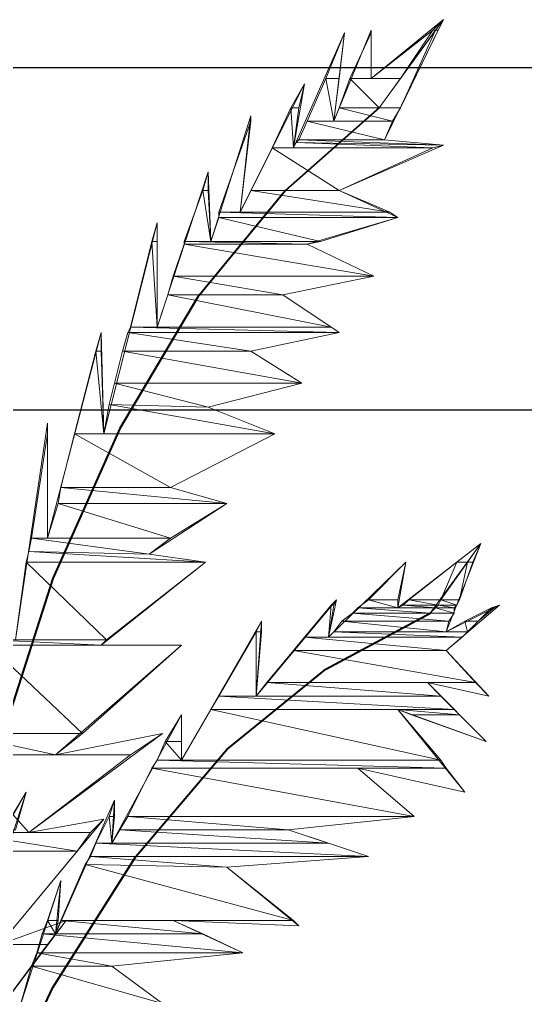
# Model space of a CAD drawing. Header units: inches. Extents: x 2 to 859, y 1 to 607.
# Drawn here: x 154.63 to 166.93, y 511.84 to 535.58 of the extents above; entities that cross this region are included whole.
import ezdxf

# ---------------------------------------------------------------- set-up
doc = ezdxf.new("R2010")
doc.units = ezdxf.units.IN
doc.header["$MEASUREMENT"] = 0
doc.layers.add('PDF_Geometry', color=7, linetype='Continuous', true_color=0x00b8b8)

msp = doc.modelspace()

# ---------------------------------------------------------------- linework, layer by layer
at = {"layer": 'PDF_Geometry', "color": 52, "lineweight": 20, "true_color": 0xdddd00}
for points in [[(154.532, 520.489), (155.313, 525.757), (155.313, 522.96), (156.613, 527.968), (156.678, 525.497), (157.979, 530.634), (157.979, 528.098), (159.215, 531.87), (159.28, 530.179), (160.255, 533.236), (159.995, 530.895), (161.556, 534.016), (161.296, 532.455), (162.532, 535.252), (162.272, 533.106), (163.182, 535.317), (163.182, 534.146), (164.938, 535.577), (163.377, 533.431), (164.938, 535.577), (163.507, 532.65), (164.938, 532.52), (162.402, 531.415), (163.832, 530.764), (161.621, 530.114), (163.247, 529.334), (161.036, 528.878), (162.402, 527.968), (160.255, 527.513), (161.491, 526.732), (159.215, 526.147), (160.841, 525.497), (158.304, 524.196), (159.67, 523.806), (157.784, 522.57), (159.15, 522.375), (156.613, 520.359), (158.565, 520.359), (155.508, 517.692), (158.109, 518.212), (154.857, 515.806), (156.678, 516.131), (154.142, 513.075), (155.768, 513.66), (152.971, 509.953)], [(164.613, 521.139), (165.849, 522.83), (163.832, 521.269), (164.028, 522.375), (162.141, 520.554), (162.337, 521.464), (160.386, 519.123), (160.516, 520.944), (158.565, 517.562), (158.565, 518.668), (156.874, 515.546), (156.939, 516.587), (155.508, 513.335), (155.638, 514.636), (152.256, 504.23)], [(158.109, 511.644), (156.874, 512.554), (160.06, 512.88), (158.369, 513.66), (161.426, 513.53), (159.67, 514.961), (163.117, 515.221), (161.166, 515.871), (164.223, 516.196), (162.857, 517.367), (165.458, 516.782), (163.832, 518.798), (165.979, 518.017), (164.548, 519.448), (166.044, 519.123), (165.003, 520.229), (166.304, 521.334), (165.003, 520.684), (165.849, 522.83), (164.613, 521.139)], [(152.841, 510.733), (154.792, 516.782), (153.036, 513.855)]]:
    msp.add_lwpolyline(points, dxfattribs=at)
at = {"layer": 'PDF_Geometry', "color": 52, "lineweight": 0, "true_color": 0xdddd00}
for points in [[(164.678, 535.317), (164.743, 535.317), (164.938, 535.577), (164.678, 535.317)], [(164.743, 535.317), (164.938, 535.577), (164.808, 535.317), (164.743, 535.317)], [(163.182, 535.317), (163.182, 535.252), (163.182, 535.252), (163.182, 535.317)], [(163.182, 534.146), (163.897, 534.146), (164.678, 535.317), (163.182, 534.146)], [(163.377, 533.431), (163.897, 533.431), (164.743, 535.317), (163.377, 533.431)], [(163.897, 534.146), (164.678, 535.317), (164.743, 535.317), (163.897, 534.146)], [(163.897, 533.431), (164.743, 535.317), (164.808, 535.317), (163.897, 533.431)], [(162.532, 535.252), (162.076, 534.146), (162.402, 534.146), (162.532, 535.252)], [(162.662, 534.146), (163.182, 534.146), (163.182, 535.252), (162.662, 534.146)], [(163.182, 534.146), (163.182, 535.252), (163.182, 534.146)], [(161.621, 533.106), (162.272, 533.106), (162.076, 534.146), (161.621, 533.106)], [(162.272, 533.106), (162.076, 534.146), (162.402, 534.146), (162.272, 533.106)], [(162.402, 533.431), (163.377, 533.431), (162.662, 534.146), (162.402, 533.431)], [(163.377, 533.431), (162.662, 534.146), (163.897, 534.146), (163.377, 533.431)], [(161.556, 534.016), (161.231, 533.431), (161.426, 533.431), (161.556, 534.016)], [(160.776, 532.455), (161.296, 532.455), (161.231, 533.431), (160.776, 532.455)], [(161.296, 532.455), (161.231, 533.431), (161.426, 533.431), (161.296, 532.455)], [(162.272, 533.106), (163.702, 533.106), (162.402, 533.431), (162.272, 533.106)], [(163.702, 533.106), (162.402, 533.431), (163.897, 533.431), (163.702, 533.106)], [(160.255, 533.236), (160.255, 533.106), (160.255, 533.106), (160.255, 533.236)], [(159.475, 530.895), (159.995, 530.895), (160.255, 533.106), (159.475, 530.895)], [(159.995, 530.895), (160.255, 533.106), (159.995, 530.895)], [(161.426, 532.65), (163.507, 532.65), (161.621, 533.106), (161.426, 532.65)], [(163.507, 532.65), (161.621, 533.106), (163.702, 533.106), (163.507, 532.65)], [(160.255, 531.415), (162.402, 531.415), (160.776, 532.455), (160.255, 531.415)], [(162.402, 531.415), (160.776, 532.455), (164.678, 532.455), (162.402, 531.415)], [(161.296, 532.455), (164.678, 532.455), (161.361, 532.585), (161.296, 532.455)], [(161.361, 532.585), (164.938, 532.52), (161.426, 532.65), (161.361, 532.585)], [(164.678, 532.455), (161.361, 532.585), (164.938, 532.52), (164.678, 532.455)], [(164.938, 532.52), (161.426, 532.65), (163.507, 532.65), (164.938, 532.52)], [(159.215, 531.87), (159.085, 531.415), (159.215, 531.415), (159.215, 531.87)], [(158.63, 530.179), (159.28, 530.179), (159.085, 531.415), (158.63, 530.179)], [(159.28, 530.179), (159.085, 531.415), (159.215, 531.415), (159.28, 530.179)], [(159.995, 530.895), (163.637, 530.895), (160.255, 531.415), (159.995, 530.895)], [(163.637, 530.895), (160.255, 531.415), (162.402, 531.415), (163.637, 530.895)], [(159.475, 530.764), (163.832, 530.764), (159.475, 530.894), (159.475, 530.764)], [(163.832, 530.764), (159.475, 530.894), (163.637, 530.894), (163.832, 530.764)], [(157.979, 530.634), (157.849, 530.179), (157.979, 530.179), (157.979, 530.634)], [(159.28, 530.179), (161.946, 530.179), (159.475, 530.764), (159.28, 530.179)], [(161.946, 530.179), (159.475, 530.764), (163.832, 530.764), (161.946, 530.179)], [(157.329, 528.098), (157.979, 528.098), (157.849, 530.179), (157.329, 528.098)], [(157.979, 528.098), (157.849, 530.179), (157.979, 530.179), (157.979, 528.098)], [(158.369, 529.334), (163.247, 529.334), (158.63, 530.114), (158.369, 529.334)], [(158.63, 530.114), (161.621, 530.114), (158.63, 530.179), (158.63, 530.114)], [(161.621, 530.114), (158.63, 530.179), (161.946, 530.179), (161.621, 530.114)], [(163.247, 529.334), (158.63, 530.114), (161.621, 530.114), (163.247, 529.334)], [(158.239, 528.878), (161.036, 528.878), (158.369, 529.334), (158.239, 528.878)], [(161.036, 528.878), (158.369, 529.334), (163.247, 529.334), (161.036, 528.878)], [(157.979, 528.098), (162.207, 528.098), (158.239, 528.878), (157.979, 528.098)], [(162.207, 528.098), (158.239, 528.878), (161.036, 528.878), (162.207, 528.098)], [(156.613, 527.968), (156.483, 527.513), (156.613, 527.513), (156.613, 527.968)], [(157.134, 527.513), (160.255, 527.513), (157.264, 527.968), (157.134, 527.513)], [(157.264, 527.968), (162.402, 527.968), (157.329, 528.098), (157.264, 527.968)], [(160.255, 527.513), (157.264, 527.968), (162.402, 527.968), (160.255, 527.513)], [(162.402, 527.968), (157.329, 528.098), (162.207, 528.098), (162.402, 527.968)], [(155.963, 525.497), (156.678, 525.497), (156.483, 527.513), (155.963, 525.497)], [(156.678, 525.497), (156.483, 527.513), (156.613, 527.513), (156.678, 525.497)], [(156.939, 526.732), (161.491, 526.732), (157.134, 527.513), (156.939, 526.732)], [(161.491, 526.732), (157.134, 527.513), (160.255, 527.513), (161.491, 526.732)], [(156.809, 526.212), (159.215, 526.147), (156.939, 526.732), (156.809, 526.212)], [(159.215, 526.147), (156.939, 526.732), (161.491, 526.732), (159.215, 526.147)], [(156.678, 525.497), (160.841, 525.497), (156.809, 526.212), (156.678, 525.497)], [(160.841, 525.497), (156.809, 526.212), (159.215, 526.147), (160.841, 525.497)], [(155.313, 525.757), (155.313, 525.497), (155.313, 525.497), (155.313, 525.757)], [(154.923, 522.96), (155.313, 522.96), (155.313, 525.497), (154.923, 522.96)], [(155.313, 522.96), (155.313, 525.497), (155.313, 522.96)], [(155.638, 524.196), (158.304, 524.196), (155.963, 525.497), (155.638, 524.196)], [(158.304, 524.196), (155.963, 525.497), (160.841, 525.497), (158.304, 524.196)], [(160.841, 525.497), (160.841, 525.497), (156.678, 525.497), (160.841, 525.497)], [(160.841, 525.497), (156.678, 525.497), (160.841, 525.497)], [(155.573, 523.806), (159.67, 523.806), (155.638, 524.196), (155.573, 523.806)], [(159.67, 523.806), (155.638, 524.196), (158.304, 524.196), (159.67, 523.806)], [(155.313, 522.96), (158.304, 522.96), (155.573, 523.806), (155.313, 522.96)], [(158.304, 522.96), (155.573, 523.806), (159.67, 523.806), (158.304, 522.96)], [(154.857, 522.635), (157.784, 522.57), (154.923, 522.96), (154.857, 522.635)], [(157.784, 522.57), (154.923, 522.96), (158.304, 522.96), (157.784, 522.57)], [(165.263, 522.375), (165.523, 522.375), (165.849, 522.83), (165.263, 522.375)], [(165.523, 522.375), (165.849, 522.83), (165.653, 522.375), (165.523, 522.375)], [(154.792, 522.375), (159.15, 522.375), (154.857, 522.635), (154.792, 522.375)], [(159.15, 522.375), (154.857, 522.635), (157.784, 522.57), (159.15, 522.375)], [(154.532, 520.489), (156.744, 520.489), (154.792, 522.375), (154.532, 520.489)], [(156.744, 520.489), (154.792, 522.375), (159.15, 522.375), (156.744, 520.489)], [(164.028, 522.375), (163.117, 521.464), (163.832, 521.464), (164.028, 522.375)], [(164.093, 521.464), (164.873, 521.464), (165.263, 522.375), (164.093, 521.464)], [(164.873, 521.464), (165.328, 521.464), (165.523, 522.375), (164.873, 521.464)], [(164.873, 521.464), (165.263, 522.375), (165.523, 522.375), (164.873, 521.464)], [(165.328, 521.464), (165.523, 522.375), (165.653, 522.375), (165.328, 521.464)], [(161.556, 520.554), (162.141, 520.554), (162.207, 521.334), (161.556, 520.554)], [(162.141, 520.554), (162.207, 521.334), (162.272, 521.334), (162.141, 520.554)], [(162.337, 521.464), (162.207, 521.334), (162.272, 521.334), (162.337, 521.464)], [(162.857, 521.269), (163.832, 521.269), (163.117, 521.464), (162.857, 521.269)], [(163.832, 521.269), (163.117, 521.464), (163.832, 521.464), (163.832, 521.269)], [(163.832, 521.269), (164.743, 521.269), (163.962, 521.334), (163.832, 521.269)], [(163.962, 521.334), (164.808, 521.334), (164.093, 521.464), (163.962, 521.334)], [(164.743, 521.269), (163.962, 521.334), (164.808, 521.334), (164.743, 521.269)], [(164.808, 521.334), (164.093, 521.464), (164.873, 521.464), (164.808, 521.334)], [(164.743, 521.269), (165.198, 521.269), (164.808, 521.334), (164.743, 521.269)], [(164.808, 521.334), (165.263, 521.334), (164.873, 521.464), (164.808, 521.334)], [(165.198, 521.269), (164.808, 521.334), (165.263, 521.334), (165.198, 521.269)], [(165.263, 521.334), (164.873, 521.464), (165.328, 521.464), (165.263, 521.334)], [(166.304, 521.334), (166.109, 521.269), (166.174, 521.269), (166.304, 521.334)], [(162.467, 520.944), (165.068, 520.944), (162.727, 521.139), (162.467, 520.944)], [(162.727, 521.139), (164.613, 521.139), (162.857, 521.269), (162.727, 521.139)], [(165.068, 520.944), (162.727, 521.139), (165.198, 521.139), (165.068, 520.944)], [(164.613, 521.139), (162.857, 521.269), (164.743, 521.269), (164.613, 521.139)], [(164.613, 521.139), (165.198, 521.139), (164.743, 521.269), (164.613, 521.139)], [(165.198, 521.139), (164.743, 521.269), (165.198, 521.269), (165.198, 521.139)], [(165.458, 520.944), (165.783, 520.944), (166.109, 521.269), (165.458, 520.944)], [(165.783, 520.944), (166.109, 521.269), (166.174, 521.269), (165.783, 520.944)], [(160.516, 520.944), (160.386, 520.684), (160.516, 520.684), (160.516, 520.944)], [(162.272, 520.684), (165.003, 520.684), (162.467, 520.944), (162.272, 520.684)], [(165.003, 520.684), (162.467, 520.944), (165.068, 520.944), (165.003, 520.684)], [(165.003, 520.684), (165.523, 520.684), (165.458, 520.944), (165.003, 520.684)], [(165.523, 520.684), (165.458, 520.944), (165.783, 520.944), (165.523, 520.684)], [(159.475, 519.123), (160.386, 519.123), (160.386, 520.684), (159.475, 519.123)], [(160.386, 519.123), (160.386, 520.684), (160.516, 520.684), (160.386, 519.123)], [(162.141, 520.554), (165.393, 520.554), (162.272, 520.684), (162.141, 520.554)], [(165.393, 520.554), (162.272, 520.684), (165.523, 520.684), (165.393, 520.554)], [(153.752, 518.212), (156.158, 518.212), (153.882, 520.359), (153.752, 518.212)], [(153.882, 520.359), (156.613, 520.359), (153.947, 520.489), (153.882, 520.359)], [(156.158, 518.212), (153.882, 520.359), (158.565, 520.359), (156.158, 518.212)], [(156.613, 520.359), (153.947, 520.489), (156.744, 520.489), (156.613, 520.359)], [(158.565, 520.359), (156.613, 520.359), (156.613, 520.359), (158.565, 520.359)], [(161.296, 520.229), (165.003, 520.229), (161.556, 520.554), (161.296, 520.229)], [(165.003, 520.229), (161.556, 520.554), (165.393, 520.554), (165.003, 520.229)], [(160.646, 519.448), (165.718, 519.448), (161.296, 520.229), (160.646, 519.448)], [(165.718, 519.448), (161.296, 520.229), (165.003, 520.229), (165.718, 519.448)], [(160.386, 519.123), (164.873, 519.123), (160.646, 519.448), (160.386, 519.123)], [(164.873, 519.123), (160.646, 519.448), (164.548, 519.448), (164.873, 519.123)], [(164.548, 519.448), (165.718, 519.448), (166.044, 519.123), (164.548, 519.448)], [(159.28, 518.798), (165.198, 518.798), (159.475, 519.123), (159.28, 518.798)], [(165.198, 518.798), (159.475, 519.123), (164.873, 519.123), (165.198, 518.798)], [(158.565, 517.562), (164.873, 517.562), (159.28, 518.798), (158.565, 517.562)], [(164.873, 517.562), (159.28, 518.798), (163.832, 518.798), (164.873, 517.562)], [(163.832, 518.798), (164.158, 518.668), (165.328, 518.668), (163.832, 518.798)], [(163.832, 518.798), (165.198, 518.798), (165.328, 518.668), (163.832, 518.798)], [(158.565, 518.668), (158.174, 518.017), (158.565, 518.017), (158.565, 518.668)], [(164.158, 518.668), (165.328, 518.668), (165.979, 518.017), (164.158, 518.668)], [(153.167, 517.692), (155.508, 517.692), (153.102, 518.212), (153.167, 517.692)], [(155.508, 517.692), (153.102, 518.212), (156.158, 518.212), (155.508, 517.692)], [(155.508, 517.692), (157.329, 517.692), (158.109, 518.212), (155.508, 517.692)], [(157.329, 517.692), (158.109, 518.212), (157.329, 517.692)], [(158.109, 518.212), (158.109, 518.212), (158.109, 518.212)], [(157.979, 517.562), (158.565, 517.562), (158.174, 518.017), (157.979, 517.562)], [(158.565, 517.562), (158.174, 518.017), (158.565, 518.017), (158.565, 517.562)], [(153.167, 515.806), (154.857, 515.806), (153.167, 517.692), (153.167, 515.806)], [(154.857, 515.806), (153.167, 517.692), (157.329, 517.692), (154.857, 515.806)], [(157.849, 517.367), (165.003, 517.367), (157.979, 517.562), (157.849, 517.367)], [(165.003, 517.367), (157.979, 517.562), (164.873, 517.562), (165.003, 517.367)], [(157.264, 516.196), (164.223, 516.196), (157.849, 517.367), (157.264, 516.196)], [(164.223, 516.196), (157.849, 517.367), (162.857, 517.367), (164.223, 516.196)], [(162.857, 517.367), (165.003, 517.367), (165.458, 516.782), (162.857, 517.367)], [(154.792, 516.782), (154.272, 515.871), (154.532, 515.871), (154.792, 516.782)], [(156.939, 516.587), (156.809, 516.196), (156.939, 516.196), (156.939, 516.587)], [(156.678, 516.131), (154.857, 515.806), (156.353, 515.806), (156.678, 516.131)], [(156.483, 515.546), (156.874, 515.546), (156.809, 516.196), (156.483, 515.546)], [(156.874, 515.546), (156.809, 516.196), (156.939, 516.196), (156.874, 515.546)], [(157.069, 515.871), (161.166, 515.871), (157.264, 516.196), (157.069, 515.871)], [(161.166, 515.871), (157.264, 516.196), (164.223, 516.196), (161.166, 515.871)], [(156.874, 515.546), (162.141, 515.546), (157.069, 515.871), (156.874, 515.546)], [(162.141, 515.546), (157.069, 515.871), (161.166, 515.871), (162.141, 515.546)], [(153.167, 515.351), (156.028, 515.351), (153.167, 515.806), (153.167, 515.351)], [(156.028, 515.351), (153.167, 515.806), (156.353, 515.806), (156.028, 515.351)], [(156.353, 515.221), (163.117, 515.221), (156.483, 515.546), (156.353, 515.221)], [(163.117, 515.221), (156.483, 515.546), (162.141, 515.546), (163.117, 515.221)], [(154.142, 513.075), (152.386, 515.351), (156.028, 515.351), (154.142, 513.075)], [(156.223, 515.026), (159.67, 514.961), (156.353, 515.221), (156.223, 515.026)], [(159.67, 514.961), (156.353, 515.221), (163.117, 515.221), (159.67, 514.961)], [(155.638, 513.66), (161.296, 513.66), (156.223, 515.026), (155.638, 513.66)], [(161.296, 513.66), (156.223, 515.026), (159.67, 514.961), (161.296, 513.66)], [(155.638, 514.636), (155.313, 513.66), (155.573, 513.66), (155.638, 514.636)], [(155.768, 513.66), (154.142, 513.075), (155.313, 513.075), (155.768, 513.66)], [(155.183, 513.335), (155.508, 513.335), (155.313, 513.66), (155.183, 513.335)], [(155.508, 513.335), (155.313, 513.66), (155.573, 513.66), (155.508, 513.335)], [(155.508, 513.335), (159.085, 513.335), (155.638, 513.66), (155.508, 513.335)], [(159.085, 513.335), (155.638, 513.66), (158.369, 513.66), (159.085, 513.335)], [(158.369, 513.66), (161.296, 513.66), (161.426, 513.53), (158.369, 513.66)], [(155.053, 512.88), (160.06, 512.88), (155.183, 513.335), (155.053, 512.88)], [(160.06, 512.88), (155.183, 513.335), (159.085, 513.335), (160.06, 512.88)], [(153.557, 510.733), (152.581, 513.075), (155.313, 513.075), (153.557, 510.733)], [(154.923, 512.554), (156.874, 512.554), (155.053, 512.88), (154.923, 512.554)], [(156.874, 512.554), (155.053, 512.88), (160.06, 512.88), (156.874, 512.554)], [(154.662, 511.644), (158.109, 511.644), (154.923, 512.554), (154.662, 511.644)], [(158.109, 511.644), (154.923, 512.554), (156.874, 512.554), (158.109, 511.644)]]:
    msp.add_lwpolyline(points, dxfattribs=at)
at = {"layer": 'PDF_Geometry', "color": 7, "lineweight": 25}
for points in [[(51.906, 534.406), (692.443, 534.406)], [(51.906, 526.082), (372.142, 526.082)]]:
    msp.add_lwpolyline(points, dxfattribs=at)
at = {"layer": 'PDF_Geometry', "lineweight": 40}
msp.add_lwpolyline([(163.377, 533.431), (161.101, 531.415), (158.955, 528.813), (157.069, 525.627), (155.443, 521.985), (154.142, 517.952), (153.167, 513.595), (152.516, 508.977), (152.256, 504.23), (153.687, 508.327), (155.443, 512.034), (157.459, 515.221), (159.67, 517.822), (162.076, 519.773), (164.613, 521.139)], dxfattribs=at)

doc.saveas('drawing.dxf')
